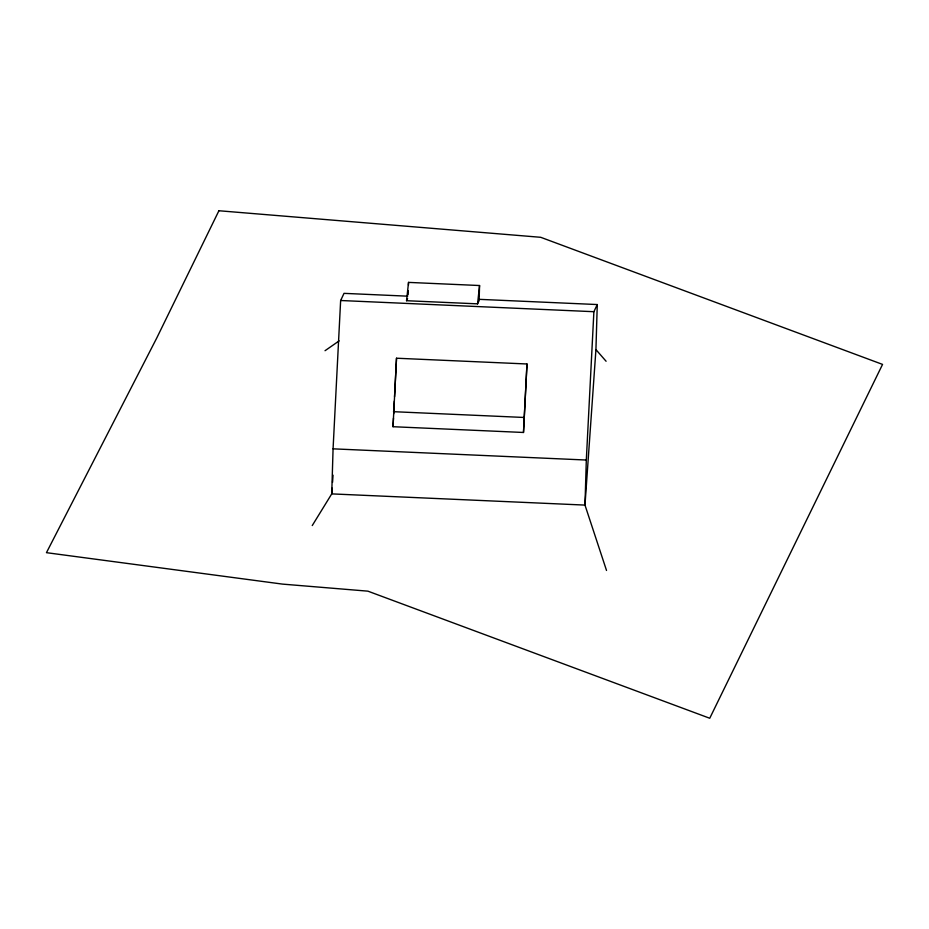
<?xml version="1.0" encoding="UTF-8"?>
<svg xmlns="http://www.w3.org/2000/svg" width="929" height="929" viewBox="0 0 929 929"><rect width="100%" height="100%" fill="white"/><g stroke="black" fill="none" stroke-linecap="round" stroke-linejoin="round"><path stroke-width="1.39" d="M407.692 296.177L344.02 293.355L340.641 300.508L333.07 448.835L331.734 493.891L312.249 525.559M393.025 426.713L396.52 358.222L526.987 363.982L523.491 432.473L393.025 426.713L393.466 418.143M408.179 294.679L408.296 290.58M408.458 285.122L408.539 282.393L479.561 285.528L479.12 300.555L477.564 303.853L406.542 300.717L408.539 282.393M523.491 432.473L526.987 363.982M478.598 299.312L597.266 304.549L593.886 311.703L586.315 460.029L584.98 505.086L606.521 570.464M332.141 488.131L331.734 493.891L584.98 505.086L595.93 349.606L597.266 304.549M393.687 413.869L394.337 401.026M394.558 396.741L396.52 358.222M332.547 482.372L333.046 475.172M477.564 303.853L479.561 285.528M406.542 300.717L407.576 298.511M325.034 350.709L339.155 340.873M340.641 300.508L593.886 311.703M393.478 411.686L523.933 417.458M333.07 448.835L586.315 460.029M595.93 349.606L606.091 361.253M218.907 210.744L156.804 337.912L46.45 552.674L282.509 584.109L367.896 591.158L709.744 718.256L882.55 364.4L540.713 237.301L218.907 210.744"/></g></svg>
